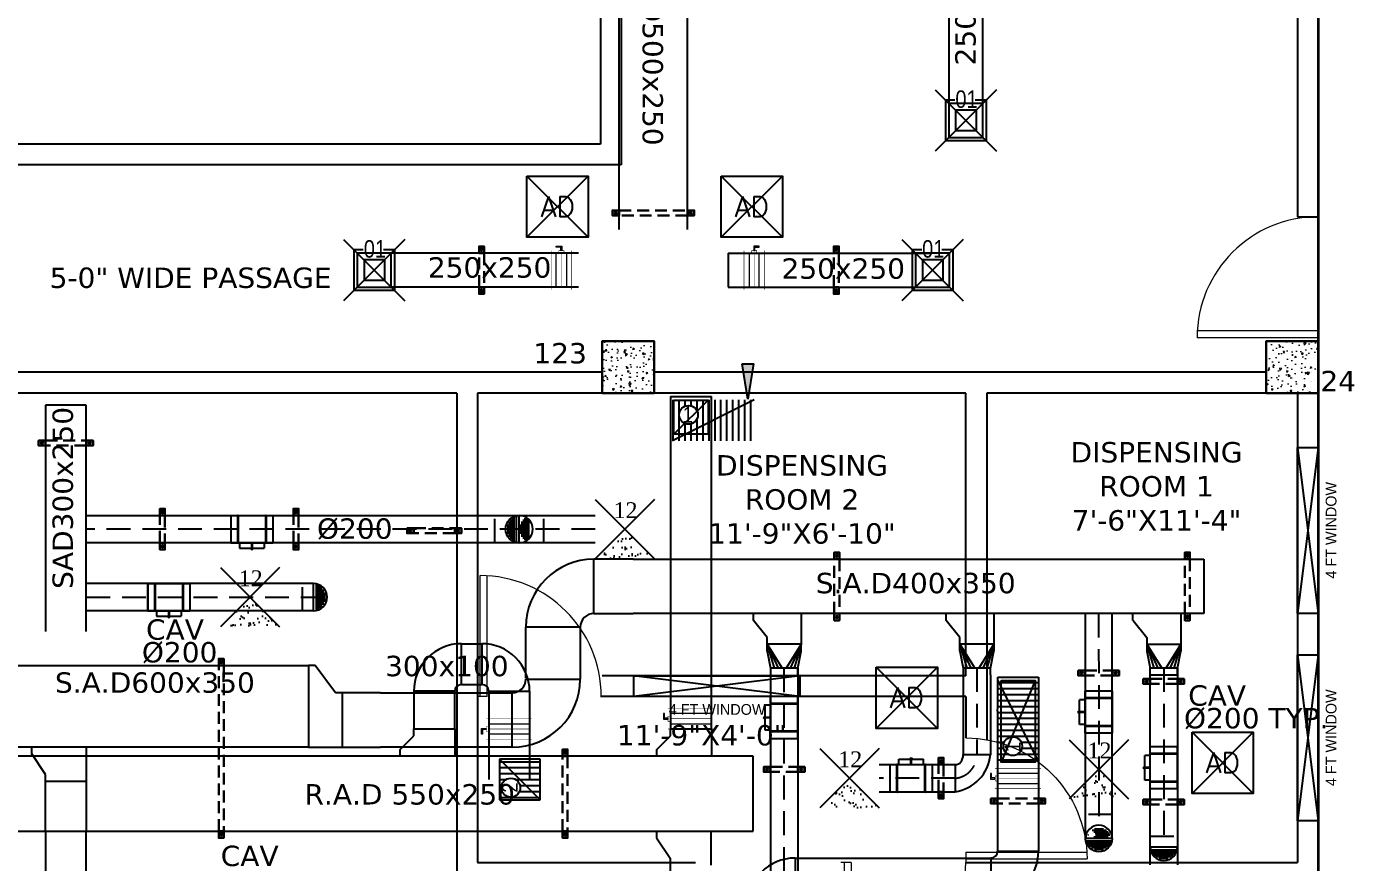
# Model space of a CAD drawing. Header units: millimetres. Extents: x -5691 to 68617, y -23008 to 84113.
# Drawn here: x 29123 to 38874, y 47732 to 53873 of the extents above; entities that cross this region are included whole.
import ezdxf
from ezdxf.enums import TextEntityAlignment as Align

# ---------------------------------------------------------------- set-up
doc = ezdxf.new("R2010")
doc.units = ezdxf.units.MM
doc.header["$LTSCALE"] = 700
doc.header["$MEASUREMENT"] = 0
doc.set_wipeout_variables(frame=1)
doc.linetypes.add('HIDDEN', pattern=[0.375, 0.25, -0.125])
for name, color, linetype in [('Access Door', 7, 'Continuous'), ('architactur xref$0$COLUMN', 8, 'Continuous'), ('architactur xref$0$COLUMN HATCH', 8, 'Continuous'), ('architactur xref$0$TEXT', 8, 'Continuous'), ('architactur xref$0$WALL', 8, 'Continuous'), ('architactur xref$0$WINDOOW', 8, 'Continuous'), ('CAV', 4, 'Continuous'), ('duct size', 7, 'Continuous'), ('M-AC-DIFFUSER', 3, 'Continuous'), ('rcp$0$01-dif', 76, 'Continuous'), ('rcp$0$DIF 12', 84, 'Continuous'), ('rcp$0$DIF 46', 74, 'Continuous'), ('rcp$0$Return grill 300x300', 5, 'Continuous'), ('rcp$0$RETURN GRILL-600x300', 5, 'Continuous'), ('rcp$0$WO DIFFUSER', 78, 'Continuous'), ('rcp$0$X-REF', 8, 'Continuous'), ('Return Ahu-03', 1, 'Continuous'), ('Supply Ahu-04', 3, 'Continuous'), ('Supply Ahu-05', 3, 'Continuous'), ('Supply Ahu-06', 3, 'Continuous'), ('X-REF', 8, 'Continuous')]:
    doc.layers.add(name, color=color, linetype=linetype)
for name, color, linetype, lineweight in [('architactur xref$0$AR. COLUMN', 8, 'Continuous', 30), ('architactur xref$0$AR. R.C.C HATCH', 8, 'Continuous', 9), ('rcp$0$MAAM TEXT', 7, 'Continuous', 25), ('SA-HANGERS', 21, 'Continuous', 30), ('VCD', 1, 'Continuous', 20)]:
    doc.layers.add(name, color=color, linetype=linetype, lineweight=lineweight)
doc.styles.add('AC-TEXT', font='ROMANS.SHX', dxfattribs={"height": 200})
doc.styles.add('architactur xref$0$H St Bt', font='stylu.ttf')
doc.styles.add('architactur xref$0$VERDANA', font='verdana.ttf')
doc.styles.add('rcp$0$style1', font='ARIALN.TTF')
doc.styles.add('rcp$0$TECHNICBOLD', font='times.ttf', dxfattribs={"height": 10})
doc.styles.add('VERDANA', font='verdana.ttf')

# ---------------------------------------------------------------- blocks, each defined once
blk = doc.blocks.new('*U22')
for p, q in [((0, 0), (0, 37)), ((550, 0), (550, 37))]:
    blk.add_line(p, q)
for points in [[(0, 0), (-50, 0), (-50, 37), (0, 37)], [(550, 37), (600, 37), (600, 0), (550, 0)]]:
    blk.add_lwpolyline(points)
at = {"linetype": 'HIDDEN', "ltscale": 0.5}
for points in [[(0, 37), (550, 37)], [(550, 0), (0, 0)]]:
    blk.add_lwpolyline(points, dxfattribs=at)
for centre in [(-25, 18.5), (575, 18.5)]:
    blk.add_circle(centre, 8.44)
blk = doc.blocks.new('*U27')
for p, q in [((0, 0), (0, 37)), ((1216.3, 0), (1216.3, 37))]:
    blk.add_line(p, q)
for points in [[(0, 0), (-50, 0), (-50, 37), (0, 37)], [(1216.3, 37), (1266.3, 37), (1266.3, 0), (1216.3, 0)]]:
    blk.add_lwpolyline(points)
at = {"linetype": 'HIDDEN', "ltscale": 0.5}
for points in [[(0, 37), (1216.3, 37)], [(1216.3, 0), (0, 0)]]:
    blk.add_lwpolyline(points, dxfattribs=at)
for centre in [(-25, 18.5), (1241.3, 18.5)]:
    blk.add_circle(centre, 8.44)
blk = doc.blocks.new('*U28')
for p, q in [((0, 0), (0, 37)), ((300, 0), (300, 37))]:
    blk.add_line(p, q)
for points in [[(0, 0), (-50, 0), (-50, 37), (0, 37)], [(300, 37), (350, 37), (350, 0), (300, 0)]]:
    blk.add_lwpolyline(points)
at = {"linetype": 'HIDDEN', "ltscale": 0.5}
for points in [[(0, 37), (300, 37)], [(300, 0), (0, 0)]]:
    blk.add_lwpolyline(points, dxfattribs=at)
for centre in [(-25, 18.5), (325, 18.5)]:
    blk.add_circle(centre, 8.44)
blk = doc.blocks.new('*U29')
for p, q in [((0, 0), (0, 37)), ((200, 0), (200, 37))]:
    blk.add_line(p, q)
for points in [[(0, 0), (-50, 0), (-50, 37), (0, 37)], [(200, 37), (250, 37), (250, 0), (200, 0)]]:
    blk.add_lwpolyline(points)
at = {"linetype": 'HIDDEN', "ltscale": 0.5}
for points in [[(0, 37), (200, 37)], [(200, 0), (0, 0)]]:
    blk.add_lwpolyline(points, dxfattribs=at)
for centre in [(-25, 18.5), (225, 18.5)]:
    blk.add_circle(centre, 8.44)
blk = doc.blocks.new('*U30')
for p, q in [((0, 0), (0, 37)), ((400, 0), (400, 37))]:
    blk.add_line(p, q)
for points in [[(0, 0), (-50, 0), (-50, 37), (0, 37)], [(400, 37), (450, 37), (450, 0), (400, 0)]]:
    blk.add_lwpolyline(points)
at = {"linetype": 'HIDDEN', "ltscale": 0.5}
for points in [[(0, 37), (400, 37)], [(400, 0), (0, 0)]]:
    blk.add_lwpolyline(points, dxfattribs=at)
for centre in [(-25, 18.5), (425, 18.5)]:
    blk.add_circle(centre, 8.44)
blk = doc.blocks.new('*U33')
for p, q in [((0, 0), (0, 37)), ((200, 0), (200, 37))]:
    blk.add_line(p, q)
for points in [[(0, 0), (-50, 0), (-50, 37), (0, 37)], [(200, 37), (250, 37), (250, 0), (200, 0)]]:
    blk.add_lwpolyline(points)
at = {"linetype": 'HIDDEN', "ltscale": 0.5}
for points in [[(0, 37), (200, 37)], [(200, 0), (0, 0)]]:
    blk.add_lwpolyline(points, dxfattribs=at)
for centre in [(-25, 18.5), (225, 18.5)]:
    blk.add_circle(centre, 8.44)
blk = doc.blocks.new('*U35')
for p, q in [((0, 0), (0, 37)), ((200, 0), (200, 37))]:
    blk.add_line(p, q)
for points in [[(0, 0), (-50, 0), (-50, 37), (0, 37)], [(200, 37), (250, 37), (250, 0), (200, 0)]]:
    blk.add_lwpolyline(points)
at = {"linetype": 'HIDDEN', "ltscale": 0.5}
for points in [[(0, 37), (200, 37)], [(200, 0), (0, 0)]]:
    blk.add_lwpolyline(points, dxfattribs=at)
for centre in [(-25, 18.5), (225, 18.5)]:
    blk.add_circle(centre, 8.44)
blk = doc.blocks.new('*U39')
for p, q in [((0, 0), (0, 37)), ((500, 0), (500, 37))]:
    blk.add_line(p, q)
for points in [[(0, 0), (-50, 0), (-50, 37), (0, 37)], [(500, 37), (550, 37), (550, 0), (500, 0)]]:
    blk.add_lwpolyline(points)
at = {"linetype": 'HIDDEN', "ltscale": 0.5}
for points in [[(0, 37), (500, 37)], [(500, 0), (0, 0)]]:
    blk.add_lwpolyline(points, dxfattribs=at)
for centre in [(-25, 18.5), (525, 18.5)]:
    blk.add_circle(centre, 8.44)
blk = doc.blocks.new('*U40')
for p, q in [((0, 0), (0, 37)), ((250, 0), (250, 37))]:
    blk.add_line(p, q)
for points in [[(0, 0), (-50, 0), (-50, 37), (0, 37)], [(250, 37), (300, 37), (300, 0), (250, 0)]]:
    blk.add_lwpolyline(points)
at = {"linetype": 'HIDDEN', "ltscale": 0.5}
for points in [[(0, 37), (250, 37)], [(250, 0), (0, 0)]]:
    blk.add_lwpolyline(points, dxfattribs=at)
for centre in [(-25, 18.5), (275, 18.5)]:
    blk.add_circle(centre, 8.44)
blk = doc.blocks.new('*U87')
at = {"linetype": 'Continuous'}
for points in [[(-25, 20), (-25, 30), (-60, 30), (-60, 75), (-70, 75), (-70, 20), (-25, 20)], [(333, 75), (0, 75), (0, -25), (333, -25)]]:
    blk.add_lwpolyline(points, close=True, dxfattribs=at)
at = {"linetype": 'Continuous', "const_width": 5}
for points in [[(333, -75), (333, -75), (-25, -75), (0, -75), (0, 125), (-25, 125), (0, 125), (333, 125), (358, 125), (333, 125), (333, -75), (358, -75), (333, -75)], [(333, 25), (0, 25)]]:
    blk.add_lwpolyline(points, dxfattribs=at)
blk.add_lwpolyline([(0, 0), (0, 50), (-25, 50), (-25, 0)], close=True, dxfattribs=at)
blk = doc.blocks.new('architactur xref$0$D1')
at = {"layer": 'architactur xref$0$WINDOOW', "color": 0, "lineweight": 0}
for p, q in [((2995.31, -11649.76), (2960.31, -11649.76)), ((2995.31, -11647.76), (2960.36, -11647.76)), ((2995.31, -11647.76), (2995.31, -11650.76))]:
    blk.add_line(p, q, dxfattribs=at)
blk.add_arc((2995.31, -11649.76), 35, 90, 180, dxfattribs=at)
blk = doc.blocks.new('*U206')
at = {"layer": 'architactur xref$0$WALL', "color": 0}
for p, q in [((60520.06, 48188.77), (60526.06, 48188.77)), ((60520.06, 48140.77), (60520.06, 48188.77)), ((60526.06, 48188.77), (60520.06, 48140.77)), ((60520.06, 48188.77), (60526.06, 48140.77)), ((60526.06, 48188.77), (60526.06, 48140.77)), ((60526.06, 48140.77), (60520.06, 48140.77))]:
    blk.add_line(p, q, dxfattribs=at)
at = {"layer": 'architactur xref$0$TEXT', "lineweight": 0, "style": 'architactur xref$0$H St Bt'}
blk.add_text('4 FT WINDOW', height=3.1104, rotation=90, dxfattribs=at).set_placement((60531.34, 48150.84))
blk = doc.blocks.new('*U208')
at = {"layer": 'architactur xref$0$WALL', "color": 0}
for p, q in [((60520.06, 48188.77), (60526.06, 48188.77)), ((60520.06, 48140.77), (60520.06, 48188.77)), ((60526.06, 48188.77), (60520.06, 48140.77)), ((60520.06, 48188.77), (60526.06, 48140.77)), ((60526.06, 48188.77), (60526.06, 48140.77)), ((60526.06, 48140.77), (60520.06, 48140.77))]:
    blk.add_line(p, q, dxfattribs=at)
at = {"layer": 'architactur xref$0$TEXT', "lineweight": 0, "style": 'architactur xref$0$H St Bt'}
blk.add_text('4 FT WINDOW', height=3.1104, rotation=90, dxfattribs=at).set_placement((60531.34, 48150.84))
blk = doc.blocks.new('*U226')
at = {"layer": 'architactur xref$0$WALL', "color": 0}
for p, q in [((60520.06, 48188.77), (60526.06, 48188.77)), ((60520.06, 48140.77), (60520.06, 48188.77)), ((60526.06, 48188.77), (60520.06, 48140.77)), ((60520.06, 48188.77), (60526.06, 48140.77)), ((60526.06, 48188.77), (60526.06, 48140.77)), ((60526.06, 48140.77), (60520.06, 48140.77))]:
    blk.add_line(p, q, dxfattribs=at)
at = {"layer": 'architactur xref$0$TEXT', "lineweight": 0, "style": 'architactur xref$0$H St Bt'}
blk.add_text('4 FT WINDOW', height=3.1104, rotation=90, dxfattribs=at).set_placement((60531.34, 48150.84))
blk = doc.blocks.new('architactur xref$0$COLUMB 24X24')
at = {"lineweight": 18}
blk.add_wipeout([(600, 0), (600, 600), (0, 600), (0, 0)], dxfattribs=at)
at = {"layer": 'architactur xref$0$AR. R.C.C HATCH'}
h = blk.add_hatch(dxfattribs=at)
h.set_pattern_fill('AR-CONC', color=256, scale=30, style=0)
h.paths.add_polyline_path([(600, 600), (0, 600), (0, 0), (600, 0)])
at = {"layer": 'architactur xref$0$AR. COLUMN'}
blk.add_lwpolyline([(600, 0), (600, 600), (0, 600), (0, 0)], close=True, dxfattribs=at)
blk = doc.blocks.new('architactur xref')
at = {"layer": 'architactur xref$0$COLUMN HATCH', "linetype": 'Continuous'}
for points in [[(1328, 2030), (1313, 2030), (1313, 2015), (1328, 2015)], [(1520, 2030), (1505, 2030), (1505, 2015), (1520, 2015)]]:
    blk.add_hatch(color=256, dxfattribs=at).paths.add_polyline_path(points)
at = {"layer": 'architactur xref$0$TEXT', "lineweight": 0}
for points in [[(1328, 2030), (1313, 2030), (1313, 2015), (1328, 2015)], [(1520, 2030), (1505, 2030), (1505, 2015), (1520, 2015)]]:
    blk.add_hatch(color=256, dxfattribs=at).paths.add_polyline_path(points)
at = {"layer": 'architactur xref$0$TEXT'}
blk.add_hatch(color=256, dxfattribs=at).paths.add_polyline_path([(1356.86, 2023.43), (1353.43, 2023.43), (1355.15, 2013.19)])
at = {"layer": 'architactur xref$0$COLUMN', "linetype": 'Continuous'}
for points in [[(1313, 2015), (1328, 2015), (1328, 2030), (1313, 2030)], [(1505, 2015), (1520, 2015), (1520, 2030), (1505, 2030)]]:
    blk.add_lwpolyline(points, close=True, dxfattribs=at)
at = {"layer": 'architactur xref$0$TEXT', "lineweight": 0}
blk.add_line((1514, 2030), (1514, 2015.06), dxfattribs=at)
at = {"layer": 'architactur xref$0$TEXT'}
for p, q in [((1355.14, 2013.23), (1353.43, 2023.43)), ((1353.43, 2023.43), (1356.86, 2023.43)), ((1355.16, 2013.23), (1356.86, 2023.43))]:
    blk.add_line(p, q, dxfattribs=at)
at = {"layer": 'architactur xref$0$TEXT', "lineweight": 0}
for points in [[(1313, 2015), (1328, 2015), (1328, 2030), (1313, 2030)], [(1505, 2015), (1520, 2015), (1520, 2030), (1505, 2030)]]:
    blk.add_lwpolyline(points, close=True, dxfattribs=at)
at = {"layer": 'architactur xref$0$WALL', "linetype": 'Continuous'}
for p, q in [((1520, 2370.5), (1520, 2066)), ((1312.5, 2309.02), (1312.5, 2087)), ((1318.5, 2309.02), (1318.5, 2081)), ((1514, 2309.02), (1514, 2066)), ((1312.5, 2087), (1108, 2087)), ((1318.5, 2081), (1108, 2081)), ((1314.5, 2030), (1314.5, 2017)), ((1320.5, 2030), (1320.5, 2017)), ((1514, 2030), (1514, 1879.23)), ((1520, 2030), (1520, 1750.21)), ((1514, 2021), (1103.5, 2021)), ((1271, 2015), (1103.5, 2015)), ((1271, 2015), (1271, 1873.23)), ((1418.16, 2015), (1277, 2015)), ((1277, 2015), (1277, 1879.23)), ((1418.16, 1933.21), (1418.16, 2015)), ((1514, 2015), (1424.16, 2015)), ((1424.16, 2015), (1424.16, 1914.71)), ((1418.16, 1933.21), (1313, 1933.21)), ((1418.16, 1927.21), (1313, 1927.21)), ((1418.16, 1927.21), (1418.16, 1915.23)), ((1277, 1879.23), (1340, 1879.23)), ((1418, 1879.23), (1514, 1879.23))]:
    blk.add_line(p, q, dxfattribs=at)
at = {"layer": 'architactur xref$0$WALL'}
for p, q in [((1514, 2066), (1520, 2066)), ((1514, 2030), (1520, 2030)), ((1313, 1927.21), (1312.48, 1927.21))]:
    blk.add_line(p, q, dxfattribs=at)
at = {"layer": 'architactur xref$0$WINDOOW', "lineweight": 35}
blk.add_line((1520, 2567), (1520, 1181), dxfattribs=at)
at = {"layer": 'architactur xref$0$WINDOOW', "lineweight": 0}
for p, q in [((1520, 2021), (1520, 1885.21)), ((1514, 2015), (1514, 1929.99))]:
    blk.add_line(p, q, dxfattribs=at)
at = {"layer": 'architactur xref$0$WALL'}
for name, p in [('*U226', (-59006.06, -46189.51)), ('*U208', (-59006.06, -46249.51))]:
    blk.add_blockref(name, p, dxfattribs=at)
at = {"layer": 'architactur xref$0$WALL', "rotation": 270}
blk.add_blockref('*U206', (-46818.59, 62453.27), dxfattribs=at)
at = {"layer": 'architactur xref$0$WINDOOW', "lineweight": 0}
blk.add_blockref('architactur xref$0$D1', (-1475.31, 13680.76), dxfattribs=at)
at = {"layer": 'architactur xref$0$WINDOOW', "lineweight": 0, "rotation": 270}
blk.add_blockref('architactur xref$0$D1', (12927.5, 4922.51), dxfattribs=at)
at = {"layer": 'architactur xref$0$WINDOOW', "lineweight": 0, "xscale": -1}
blk.add_blockref('architactur xref$0$D1', (4413.47, 13529.99), dxfattribs=at)
at = {"layer": 'architactur xref$0$WINDOOW', "lineweight": 0, "xscale": -1, "rotation": 270}
blk.add_blockref('architactur xref$0$D1', (13032.76, -1116.08), dxfattribs=at)
at = {"layer": 'architactur xref$0$TEXT', "linetype": 'Continuous', "char_height": 5.9055, "attachment_point": 5, "style": 'architactur xref$0$VERDANA'}
for s, insert, width in [('5-0" WIDE PASSAGE', (1194.01, 2048.29), 140.211), ('DISPENSING \\PROOM 1\\P7\'-6"X11\'-4"', (1473.26, 1987.97), 84.1266), ('DISPENSING \\PROOM 2\\P11\'-9"X6\'-10"', (1370.77, 1984.18), 84.1266), ('11\'-9"X4\'-0"', (1341.79, 1915.97), 105.1582)]:
    blk.add_mtext(s, dxfattribs=dict(at, insert=insert, width=width))
at = {"layer": 'architactur xref$0$TEXT', "lineweight": 0, "char_height": 5.906, "width": 5.1391, "attachment_point": 5, "style": 'architactur xref$0$VERDANA'}
for s, insert in [('123', (1300.84, 2026.46)), ('124', (1523.2, 2018.46))]:
    blk.add_mtext(s, dxfattribs=dict(at, insert=insert))
at = {"layer": 'architactur xref$0$AR. COLUMN', "xscale": 0.02500000000000233, "yscale": 0.02500000000000233, "zscale": 0.02500000000000233, "rotation": 180}
for p in [(1328, 2030), (1520, 2030)]:
    blk.add_blockref('architactur xref$0$COLUMB 24X24', p, dxfattribs=at)
blk = doc.blocks.new('A$C4D301BEB')
for p, q in [((-310, 200), (-260, 200)), ((-310, 0), (-310, 200)), ((-260, 0), (-260, 200)), ((-255, 200), (-55, 200)), ((-255, 0), (-255, 200)), ((-246, 200), (-246, 240)), ((-246, 240), (-64, 240)), ((-165, 242.2), (-155, 252.2)), ((-163.6, 240.8), (-165, 242.2)), ((-163.6, 240.8), (-157, 247.4)), ((-157, 200), (-157, 247.4)), ((-155, 252.2), (-145, 242.2)), ((-153, 200), (-153, 247.4)), ((-153, 247.4), (-146.4, 240.8)), ((-146.4, 240.8), (-145, 242.2)), ((-64, 200), (-64, 240)), ((-55, 0), (-55, 200)), ((-50, 200), (0, 200)), ((-50, 0), (-50, 200)), ((-50, 0), (-50, 200)), ((0, 0), (0, 200)), ((-310, 0), (-260, 0)), ((-255, 0), (-55, 0)), ((-50, 0), (0, 0))]:
    blk.add_line(p, q)
for centre, start, end in [((-257.5, 199.1), 19.43656, 160.56344), ((-52.5, 199.1), 19.43656, 160.56344), ((-257.5, 0.9), 199.43656, 340.56344), ((-52.5, 0.9), 199.43656, 340.56344)]:
    blk.add_arc(centre, 2.65, start, end)
blk = doc.blocks.new('*U111')
for p, q in [((0, 0), (0, 37)), ((200, 0), (200, 37))]:
    blk.add_line(p, q)
for points in [[(0, 0), (-50, 0), (-50, 37), (0, 37)], [(200, 37), (250, 37), (250, 0), (200, 0)]]:
    blk.add_lwpolyline(points)
at = {"linetype": 'HIDDEN', "ltscale": 0.5}
for points in [[(0, 37), (200, 37)], [(200, 0), (0, 0)]]:
    blk.add_lwpolyline(points, dxfattribs=at)
for centre in [(-25, 18.5), (225, 18.5)]:
    blk.add_circle(centre, 8.44)
blk = doc.blocks.new('AD')
at = {"layer": 'M-AC-DIFFUSER', "color": 2}
for p, q in [((225, 225), (-225, -225)), ((225, -225), (-225, 225))]:
    blk.add_line(p, q, dxfattribs=at)
blk.add_lwpolyline([(-225, 225), (225, 225), (225, -225), (-225, -225)], close=True, dxfattribs=at)
at = {"layer": 'M-AC-DIFFUSER', "color": 2, "style": 'AC-TEXT'}
blk.add_text('AD', height=150, dxfattribs=at).set_placement((0, 0), align=Align.MIDDLE_CENTER)
blk = doc.blocks.new('*U125')
at = {"linetype": 'Continuous'}
for points in [[(-25, 20), (-25, 30), (-60, 30), (-60, 75), (-70, 75), (-70, 20), (-25, 20)], [(400, 75), (0, 75), (0, -25), (400, -25)]]:
    blk.add_lwpolyline(points, close=True, dxfattribs=at)
at = {"linetype": 'Continuous', "const_width": 5}
for points in [[(400, -75), (400, -75), (-25, -75), (0, -75), (0, 125), (-25, 125), (0, 125), (400, 125), (425, 125), (400, 125), (400, -75), (425, -75), (400, -75)], [(400, 25), (0, 25)]]:
    blk.add_lwpolyline(points, dxfattribs=at)
blk.add_lwpolyline([(0, 0), (0, 50), (-25, 50), (-25, 0)], close=True, dxfattribs=at)
blk = doc.blocks.new('*U89')
at = {"linetype": 'Continuous'}
for points in [[(-25, 20), (-25, 30), (-60, 30), (-60, 75), (-70, 75), (-70, 20), (-25, 20)], [(400, 75), (0, 75), (0, -25), (400, -25)]]:
    blk.add_lwpolyline(points, close=True, dxfattribs=at)
at = {"linetype": 'Continuous', "const_width": 5}
for points in [[(400, -75), (400, -75), (-25, -75), (0, -75), (0, 125), (-25, 125), (0, 125), (400, 125), (425, 125), (400, 125), (400, -75), (425, -75), (400, -75)], [(400, 25), (0, 25)]]:
    blk.add_lwpolyline(points, dxfattribs=at)
blk.add_lwpolyline([(0, 0), (0, 50), (-25, 50), (-25, 0)], close=True, dxfattribs=at)
blk = doc.blocks.new('rcp$0$saaa')
at = {"layer": 'rcp$0$RETURN GRILL-600x300'}
h = blk.add_hatch(dxfattribs=at)
h.set_pattern_fill('ANSI31', color=256, scale=350, angle=135, style=0)
h.set_pattern_definition([(270, (332422.58, 31332.115), (-43.75, 3e-15), [])])
h.paths.add_polyline_path([(272317.9, 32662.1), (272317.9, 32962.1), (271717.9, 32962.1), (271717.9, 32662.1)])
h.paths.add_polyline_path([(271904.5, 32851.7, 1), (271767, 32851.7, 1)], flags=16)
blk.add_line((272317.9, 32962.1), (271717.9, 32662.1), dxfattribs=at)
blk.add_circle((271835.7, 32851.7, -0.4), 68.8, dxfattribs=at)
at = {"layer": 'rcp$0$MAAM TEXT', "color": 7, "style": 'rcp$0$style1'}
blk.add_text('1', height=117.4, dxfattribs=at).set_placement((271830.4, 32793.9, -0.4), align=Align.CENTER)
blk = doc.blocks.new('rcp$0$DIFF CODE-12')
at = {"layer": 'rcp$0$DIF 12'}
h = blk.add_hatch(dxfattribs=at)
h.set_pattern_fill('AR-SAND', color=256, scale=50, style=0)
h.paths.add_polyline_path([(-20771.6, -48936.5), (-20336.6, -48936.5), (-20554.1, -48719)])
for p, q in [((-20336.6, -48501.5), (-20771.6, -48936.5)), ((-20771.6, -48501.5), (-20336.6, -48936.5))]:
    blk.add_line(p, q, dxfattribs=at)
at = {"layer": 'rcp$0$DIF 12', "color": 1, "style": 'rcp$0$TECHNICBOLD'}
blk.add_text('12', height=116.49, dxfattribs=at).set_placement((-20636.9, -48638))
blk = doc.blocks.new('rcp$0$01')
at = {"layer": 'rcp$0$01-dif'}
for p, q in [((197256.5, -40399.6), (197706.5, -40849.6)), ((197706.5, -40399.6), (197256.5, -40849.6)), ((197401.5, -40474.6), (197331.5, -40474.6)), ((197331.5, -40474.6), (197331.5, -40774.6)), ((197556.5, -40549.6), (197406.5, -40549.6)), ((197406.5, -40549.6), (197406.5, -40699.6)), ((197631.5, -40474.6), (197550, -40474.6)), ((197556.5, -40549.6), (197556.5, -40699.6)), ((197631.5, -40474.6), (197631.5, -40774.6)), ((197556.5, -40699.6), (197406.5, -40699.6)), ((197631.5, -40774.6), (197331.5, -40774.6))]:
    blk.add_line(p, q, dxfattribs=at)
at = {"layer": 'rcp$0$01-dif', "style": 'rcp$0$style1'}
blk.add_text('01', height=128.44, dxfattribs=at).set_placement((197486.5, -40532.3), align=Align.CENTER)
blk = doc.blocks.new('rcp$0$grill 2')
at = {"layer": 'rcp$0$Return grill 300x300'}
for p, q in [((-181725.9, 9716.9), (-182025.9, 9716.9)), ((-182025.9, 9716.9), (-182025.9, 9416.9)), ((-181725.9, 9716.9), (-182025.9, 9416.9)), ((-182007.4, 9716.9), (-182007.4, 9416.9)), ((-181963.7, 9716.9), (-181963.7, 9698)), ((-181919.9, 9716.9), (-181919.9, 9701.3)), ((-181876.2, 9716.9), (-181876.2, 9668)), ((-181832.4, 9716.9), (-181832.4, 9416.9)), ((-181788.7, 9716.9), (-181788.7, 9416.9)), ((-181744.9, 9716.9), (-181744.9, 9416.9)), ((-181725.9, 9416.9), (-181725.9, 9716.9)), ((-181963.7, 9569.2), (-181963.7, 9416.9)), ((-181919.9, 9566), (-181919.9, 9416.9)), ((-181876.2, 9599.2), (-181876.2, 9416.9)), ((-182025.9, 9416.9), (-181725.9, 9416.9))]:
    blk.add_line(p, q, dxfattribs=at)
blk.add_ellipse((-181935.9, 9633.6), major_axis=(49.3, 49.3), ratio=1, start_param=5.497787, end_param=11.780972, dxfattribs=at)
at = {"layer": 'rcp$0$Return grill 300x300', "color": 7, "style": 'rcp$0$style1'}
blk.add_text('2', height=117.4, dxfattribs=at).set_placement((-181934.8, 9581.9, -0.4), align=Align.CENTER)
blk = doc.blocks.new('rcp')
at = {"layer": 'rcp$0$RETURN GRILL-600x300'}
blk.add_blockref('rcp$0$saaa', (-237851.3, 18168.9), dxfattribs=at)
at = {"layer": 'rcp$0$RETURN GRILL-600x300', "rotation": 90}
blk.add_blockref('rcp$0$saaa', (69216.4, -223249), dxfattribs=at)
at = {"layer": 'rcp$0$X-REF', "xscale": 25.39999999999418, "yscale": 25.39999999999418, "zscale": 25.39999999999418}
blk.add_blockref('architactur xref', (0, 0), dxfattribs=at)
at = {"layer": 'rcp$0$DIF 46'}
for p in [(54070.5, 98900), (51318.1, 98400), (55720.5, 97070.1), (57550.8, 97135.1)]:
    blk.add_blockref('rcp$0$DIFF CODE-12', p, dxfattribs=at)
at = {"layer": 'rcp$0$RETURN GRILL-600x300', "rotation": 90}
blk.add_blockref('rcp$0$grill 2', (42312.4, 230217.6, 98.8), dxfattribs=at)
at = {"layer": 'rcp$0$WO DIFFUSER', "color": 41}
for p in [(-161461.1, 93808, -450), (-165805.3, 92708, 450), (-161705.3, 92708)]:
    blk.add_blockref('rcp$0$01', p, dxfattribs=at)

msp = doc.modelspace()

# ---------------------------------------------------------------- block references
at = {"layer": 'X-REF', "ltscale": 8}
msp.add_blockref('rcp', (0, 0), dxfattribs=at)

# ---------------------------------------------------------------- next in the draw order: block references
at = {"layer": 'X-REF', "xscale": 25.39999999999418, "yscale": 25.39999999999418, "zscale": 25.39999999999418}
msp.add_blockref('architactur xref', (0, 0), dxfattribs=at)

# ---------------------------------------------------------------- next in the draw order: linework, layer by layer
at = {"layer": 'Return Ahu-03'}
for p, q in [((33852.5, 51156, -29.6), (33852.5, 48713.2, 175)), ((34127.5, 51129.6), (33877.5, 50879.6)), ((34152.5, 48713.2, 175), (34152.5, 51156, -29.6)), ((32317.1, 49039.7, 222.5), (32317.1, 49339.7, 222.5)), ((32467, 49339.7, 197.5), (32467.1, 49039.7, 197.5)), ((36254.3, 49020.1, 75), (36254.3, 49093.9, 75)), ((36254.3, 49093.9), (36554.3, 49093.9)), ((36554.3, 49093.9), (36554.3, 49021.1, 75)), ((32267.1, 48989.7, 222.5), (31967.1, 48989.7, 222.5)), ((31967.1, 48989.7, 151.8), (31967.1, 48713.2, 175)), ((32267.1, 48713.2, 175), (32267.1, 48989.7, 151.8)), ((32517.1, 48989.7, 212.4), (32817.1, 48989.7, 212.4)), ((32517.1, 48989.7, 212.4), (32517.1, 48341.7, 212.4)), ((32817.1, 48989.7, 197.5), (32817.1, 48341.7, 197.5)), ((36254.3, 48893.9), (36254.3, 49020.1, 75)), ((36554.3, 49021.1, 75), (36554.3, 48893.9, 75)), ((36254.1, 48843.9, 325), (36254.3, 48879.3, 110.3)), ((36254.3, 48879.3, 110.3), (36254.3, 48893.9)), ((36554.3, 48893.9), (36554.3, 48879.3, 110.3)), ((36554.3, 48879.3, 110.3), (36554.3, 48843.9, 110.3)), ((36254.2, 48843.9, 125), (36254.2, 47815.6, 160.4)), ((36554.2, 48843.9, 125), (36554.2, 47815.5, 160.4)), ((31867.1, 48563.2, 175), (31967.1, 48663.2, 175)), ((31967.1, 48663.2, 175), (31967.1, 48713.2, 175)), ((31967.1, 48713.2, 175), (32267.1, 48713.2, 175)), ((32267.1, 48713.2, 175), (32267.1, 48513.2, 100)), ((33752.5, 48563.2, 175), (33852.5, 48663.2, 175)), ((33852.5, 48663.2, 175), (33852.5, 48713.2, 175)), ((33852.5, 48713.2, 175), (34152.5, 48713.2, 175)), ((34152.5, 48713.2, 175), (34152.5, 48513.2, 100)), ((31867.1, 48513.2, 175), (31867.1, 48563.2, 175)), ((33752.5, 48513.2, 175), (33752.5, 48563.2, 175)), ((34457.7, 48513.2, 100), (27670.3, 48513.2, 100)), ((34457.7, 47963.2, 100), (34457.7, 48513.2, 100)), ((27670.3, 47963.2, 100), (34457.7, 47963.2, 100)), ((33750, 47963.2, 125), (33750, 47913.2, 125)), ((33750, 47913.2, 125), (33850, 47763.2, 125)), ((34150, 47713.2, 125), (34150, 47963.2, 100)), ((36254.2, 47815.6, 279.9), (36554.2, 47815.5, 279.9)), ((33850, 47763.2, 125), (33850, 45785.5, 125)), ((34766.8, 47764.5, 250), (36204.2, 47764.5, 250)), ((34766.8, 47764.5, 250), (34766.8, 47464.5, 250)), ((36204.2, 47765.6, 279.9), (36204.2, 47465.6, 279.9))]:
    msp.add_line(p, q, dxfattribs=at)
at = {"layer": 'Return Ahu-03', "ltscale": 8}
for p, q in [((33852.5, 51156, -29.6), (34152.5, 51156, -29.6)), ((32317.1, 49339.7, 197.5), (32467.1, 49339.7, 197.5)), ((36528.9, 49068.9), (36279.3, 48469.6)), ((32317.1, 49039.7, 197.5), (32467.1, 49039.7, 197.5))]:
    msp.add_line(p, q, dxfattribs=at)
at = {"layer": 'Return Ahu-03'}
msp.add_lwpolyline([(33877.5, 51129.6), (34127.5, 51129.6), (34127.5, 50879.6), (33877.5, 50879.6)], close=True, dxfattribs=at)
at = {"layer": 'Return Ahu-03', "ltscale": 8}
msp.add_lwpolyline([(36279.3, 49068.9), (36528.9, 49068.9), (36528.9, 48469.6), (36279.3, 48469.6)], close=True, dxfattribs=at)
at = {"layer": 'Return Ahu-03'}
for centre, radius, start, end in [((32317.1, 48989.7, 197.5), 350, 90, 180), ((32467.1, 48989.7, 197.5), 350, 0, 90.00318), ((32317.1, 48989.7, 197.5), 50, 90, 180), ((32467.1, 48989.7, 197.5), 50, 0, 90), ((36204.3, 47815.5, 279.9), 350, 269.99421, 0.00677), ((36204.2, 47815.6, 279.9), 50, 270, 0), ((34766.8, 47414.5, 250), 350, 90, 180)]:
    msp.add_arc(centre, radius, start, end, dxfattribs=at)
at = {"layer": 'Supply Ahu-04'}
for p, q in [((29561.9, 51092.1, 500), (29261.9, 51092.1, 500)), ((29261.9, 51092.1, 500), (29261.9, 49429.3, 500)), ((29561.9, 49429.3, 500), (29561.9, 51092.1, 500)), ((29561.9, 50281, 625), (33298.8, 50281, 625)), ((33298.8, 50081, 625), (29561.9, 50081, 625)), ((33289.7, 49560.7, 450), (33289.7, 49960.7, 450)), ((33577.2, 49960.7, 125), (33289.7, 49960.7, 450)), ((33577.2, 49960.7, 450), (37769.1, 49960.7, 450)), ((37769.1, 49960.7, 450), (37769.1, 49560.7, 450)), ((31230, 49780.9, 625), (29561.9, 49781, 1173.6)), ((30011.9, 49781, 625), (30011.9, 49581, 625)), ((31233.9, 49581, -366.2), (29561.9, 49581, 936.7)), ((33289.7, 49560.7, 450), (33577.2, 49560.7, 125)), ((37769.1, 49560.7, 450), (33577.2, 49560.7, 450)), ((34462.1, 49510.7, 450), (34462.1, 49560.7, 425)), ((34812.1, 49560.7, 450), (34812.1, 49335.7, 450)), ((35876.4, 49510.7, 450), (35876.4, 49560.7, 425)), ((36226.4, 49560.7, 450), (36226.4, 49335.7, 450)), ((36895.7, 49560.7, 989.2), (36895.9, 47897.4, 260.9)), ((37095, 47908.7, -628.1), (37096.1, 49560.7, 1483.2)), ((37245.5, 49560.7, 931.6), (37245.5, 49510.7, 931.6)), ((37599.5, 49560.7, 450), (37599.5, 49285.7, 450)), ((33189.7, 49460.7, 450), (32789.7, 49460.7, 450)), ((32789.7, 49087.2, 450), (32789.7, 49460.7, 450)), ((33189.7, 49460.7, 450), (33189.7, 49079.3, 450)), ((34562.1, 49385.7, 450), (34462.1, 49510.7, 450)), ((35976.4, 49385.7, 450), (35876.4, 49510.7, 450)), ((37249.5, 49510.7, 450), (37349.5, 49385.7, 450)), ((34562.1, 49285.7, 450), (34562.1, 49385.7, 450)), ((35976.4, 49285.7, 450), (35976.4, 49385.7, 450)), ((37349.5, 49385.7, 450), (37349.5, 49285.7, 450)), ((34812.1, 49335.7, 450), (34562.1, 49335.7, 450)), ((34562.1, 49335.7, 425), (34672.4, 49160.7, 557.3)), ((34562.1, 49335.7, 425), (34642.9, 49160.7, 547.3)), ((34562.1, 49335.7, 425), (34613.3, 49160.7, 537.2)), ((34562.1, 49285.7, 450), (34587.1, 49160.7, 550)), ((34812.1, 49335.7, 425), (34701.8, 49160.7, 557.3)), ((34812.1, 49335.7, 425), (34731.4, 49160.7, 547.3)), ((34812.1, 49335.7, 425), (34760.9, 49160.7, 537.2)), ((34787.1, 49160.7, 550), (34812.1, 49285.7, 450)), ((34811.8, 49284.3, 451.1), (34812.1, 49335.7, 450)), ((36226.4, 49335.7, 450), (35976.4, 49335.7, 450)), ((35976.4, 49335.7, 425), (36086.7, 49160.7, 557.3)), ((35976.4, 49335.7, 425), (36057.2, 49160.7, 547.3)), ((35976.4, 49335.7, 425), (36027.6, 49160.7, 537.2)), ((35976.4, 49285.7, 450), (36001.4, 49160.7, 550)), ((36226.4, 49335.7, 425), (36116.1, 49160.7, 557.3)), ((36226.4, 49335.7, 425), (36145.7, 49160.7, 547.3)), ((36226.4, 49335.7, 425), (36175.2, 49160.7, 537.2)), ((36201.4, 49160.7, 550), (36226.4, 49285.7, 450)), ((36226.4, 49335.7, 425), (36226.4, 49285.7, 450)), ((37349.5, 49335.7, 450), (37599.5, 49335.7, 450)), ((37349.5, 49335.7, 450), (37459.8, 49160.7, 582.3)), ((37349.5, 49335.7, 450), (37430.3, 49160.7, 572.3)), ((37349.5, 49335.7, 450), (37400.7, 49160.7, 562.2)), ((37349.5, 49285.7, 450), (37374.5, 49160.7, 525)), ((37599.5, 49335.7, 450), (37489.2, 49160.7, 582.3)), ((37599.5, 49335.7, 450), (37518.8, 49160.7, 572.3)), ((37599.5, 49335.7, 450), (37548.3, 49160.7, 562.2)), ((37574.5, 49160.7, 625), (37599.5, 49285.7, 450)), ((28488.4, 49179.4, 450), (31192.6, 49179.5, 450)), ((34587.1, 49160.7, 550), (34587.1, 49110.7, 550)), ((34787.1, 49160.7, 550), (34587.1, 49160.7, 550)), ((34787.1, 49160.8, 475), (34787.1, 46520.8, 475)), ((34787.1, 49110.7, 550), (34787.1, 49160.7, 550)), ((36001.4, 49160.7, 550), (36001.4, 49110.7, 550)), ((36201.4, 49160.7, 550), (36001.4, 49160.7, 550)), ((36201.4, 49110.7, 550), (36201.4, 49160.7, 550)), ((37373.6, 47715.8, 460.7), (37374.2, 49162.3, 1016.3)), ((37574.5, 49160.7, 625), (37374.5, 49160.7, 525)), ((37574.3, 49160.7, 1148), (37573.6, 47715.8, 438)), ((37574.5, 49110.7, 625), (37574.5, 49160.7, 625)), ((32789.7, 49079.3, 450), (33189.7, 49079.3, 450)), ((34587.1, 49110.7, 475), (34587.1, 46520.8, 475)), ((36001.4, 49110.7, 550), (36001.4, 48521.9, 205.7)), ((36201.4, 49110.7, 550), (36201.4, 48521.9, 205.7)), ((37374.5, 49110.7, 625), (37574.5, 49110.7, 625)), ((31721.2, 48979.3, 175), (32689.7, 48979.3, 450)), ((32689.7, 48579.3, 450), (32689.7, 48979.3, 450)), ((31192.6, 48579.3, 450), (28488.4, 48579.3, 450)), ((32689.7, 48579.3, 450), (31721.2, 48579.3, 450)), ((36001.4, 48524.7, 150), (36201.4, 48524.7, 150)), ((35383.8, 48451.1, 141.4), (35941.3, 48451.1, 70.5)), ((35941.3, 48451.1, 70.5), (35941.3, 48251.1, 70.5)), ((35383.8, 48251.1, 150), (35941.4, 48251.1, 150)), ((29261.9, 47963.2, 100), (29261.9, 45809.1, 500)), ((29561.9, 45809.1, 500), (29561.9, 47963.2, 100))]:
    msp.add_line(p, q, dxfattribs=at)
at = {"layer": 'Supply Ahu-04', "ltscale": 600}
for p, q in [((31242.6, 49179.3, 450), (31192.6, 49179.3, 450)), ((31192.6, 49179.3, 450), (31192.6, 48579.3, 450)), ((31392.6, 48979.3, 800), (31242.6, 49179.3, 450)), ((31721.2, 48979.3, 450), (31392.6, 48979.3, 450)), ((31442.6, 48579.3, 450), (31442.6, 48979.3, 450)), ((29161.9, 48529.4, 500), (29161.9, 48579.3, 450)), ((29561.9, 48579.3, 450), (29561.9, 47963.2, 464.5)), ((31192.6, 48579.3, 450), (31721.2, 48579.3, 450)), ((29261.9, 48379.4, 500), (29161.9, 48529.4, 500)), ((29261.9, 48329.4, 500), (29261.9, 48379.4, 500)), ((29261.9, 48329.4, 500), (29261.9, 48379.4, 500)), ((29261.9, 47963.2, 500), (29261.9, 48329.4, 500)), ((29261.9, 48329.4, 500), (29561.9, 48329.4, 500))]:
    msp.add_line(p, q, dxfattribs=at)
at = {"layer": 'Supply Ahu-04', "extrusion": (0, -1, 0)}
msp.add_line((34787.1, 48258.7, 1185.9), (34787.1, 48258.7, 949.7), dxfattribs=at)
at = {"layer": 'Supply Ahu-04'}
for centre, radius, start, end in [((33289.7, 49460.7, 450), 500, 90, 180), ((33289.7, 49460.7, 450), 100, 90, 180), ((32689.7, 49079.3, 450), 100, 270, 0), ((32689.7, 49079.3, 450), 500, 270, 0), ((35895.3, 48555.2, 150), 307.6, 278.62181, 354.32131)]:
    msp.add_arc(centre, radius, start, end, dxfattribs=at)
at = {"layer": 'Supply Ahu-04', "extrusion": (-0.622122, -0.28095, 0.730774)}
msp.add_arc((-29459.4, 38589.4, -35920.7), 100, 341.753, 58.31238, dxfattribs=at)
at = {"layer": 'Supply Ahu-05'}
for p, q in [((36145.4, 53308.3), (35895.4, 53058.3)), ((35895.4, 53308.3), (36145.4, 53058.3, -450)), ((31801.1, 52208.4, 450), (31551.1, 51958.4, 450)), ((31551.1, 52208.4, 450), (31801.1, 51958.4, 0)), ((35901.1, 52208.4), (35651.1, 51958.4)), ((35651.1, 52208.4), (35901.1, 51958.4, -450)), ((32670.1, 50124.7, 625), (32670.1, 50237.2, 625)), ((32681.5, 50110.7, 625), (32681.5, 50251.2, 625)), ((32693, 50100.7, 625), (32693, 50261.1, 625)), ((32704.8, 50093.2, 625), (32704.8, 50268.7, 625)), ((32719.8, 50086.5, 625), (32719.8, 50275.3, 625)), ((32741.3, 50080.9, 625), (32741.3, 50280.9, 625)), ((32741.3, 50080.9, 625), (32741.3, 50280.9, 625)), ((32762.6, 50124.7, 625), (32762.6, 50237.2, 625)), ((32774.1, 50110.7, 625), (32774.1, 50251.2, 625)), ((32785.5, 50100.7, 625), (32785.5, 50261.1, 625)), ((32797.4, 50098.1, 625), (32797.4, 50263.7, 625)), ((32812.3, 50110.5, 625), (32812.3, 50251.3, 625)), ((32658.6, 50147.2, 625), (32658.6, 50214.7, 625)), ((32751.2, 50147.2, 625), (32751.2, 50214.7, 625)), ((31230, 49580.9, 625), (31230, 49780.9, 625)), ((31230, 49580.9, 625), (31230, 49780.9, 625)), ((31251.6, 49586.5, 625), (31251.6, 49775.3, 625)), ((31266.5, 49593.2, 625), (31266.5, 49768.7, 625)), ((31278.3, 49600.7, 625), (31278.3, 49761.1, 625)), ((31289.8, 49610.7, 625), (31289.8, 49751.2, 625)), ((31301.2, 49624.7, 625), (31301.2, 49737.2, 625)), ((31312.7, 49647.2, 625), (31312.7, 49714.7, 625)), ((37095, 47908.7, -628.1), (36899.8, 47908.7, -628.1)), ((37095, 47908.7, -628.1), (36899.8, 47908.7, -628.1)), ((37089.6, 47887.7, -628.1), (36905.3, 47887.7, -628.1)), ((37083.1, 47873.1, -628.1), (36911.8, 47873.1, -628.1)), ((37075.7, 47861.6, -628.1), (36919.2, 47861.6, -628.1)), ((37066, 47850.4, -628.1), (36928.9, 47850.4, -628.1)), ((37052.4, 47839.2, -628.1), (36942.5, 47839.2, -628.1)), ((37030.4, 47828, -628.1), (36964.5, 47828, -628.1)), ((37373.6, 47846.7, 1166.7), (37573.6, 47846.7, 1166.7)), ((37373.6, 47846.7, 1166.7), (37573.6, 47846.7, 1166.7)), ((37379.2, 47825.2, 1166.7), (37568, 47825.2, 1166.7)), ((37385.9, 47810.3, 1166.7), (37561.4, 47810.3, 1166.7)), ((37393.4, 47798.5, 1166.7), (37553.8, 47798.5, 1166.7)), ((37403.4, 47787, 1166.7), (37543.9, 47787, 1166.7)), ((37417.4, 47775.5, 1166.7), (37529.9, 47775.5, 1166.7)), ((37439.9, 47764.1, 1166.7), (37507.4, 47764.1, 1166.7))]:
    msp.add_line(p, q, dxfattribs=at)
at = {"layer": 'Supply Ahu-05', "linetype": 'HIDDEN'}
for p, q in [((32561.3, 50081, 625), (32561.3, 50281, 625)), ((32921.3, 50081, 625), (32921.3, 50281, 625)), ((31150, 49581), (31150, 49781)), ((37095.1, 48084.7, -893.9), (36895.9, 48084.7, -893.9)), ((37373.7, 47926.7, 541.7), (37573.7, 47926.7, 541.7))]:
    msp.add_line(p, q, dxfattribs=at)
at = {"layer": 'Supply Ahu-05', "linetype": 'HIDDEN', "ltscale": 0.6}
for p, q in [((37030.4, 47978, -628.1), (36964.5, 47978, -628.1)), ((37078.3, 47932.9, -628.1), (36916.6, 47932.9, -628.1)), ((37075.7, 47944.4, -628.1), (36919.2, 47944.4, -628.1)), ((37066.2, 47918.3, -628.1), (36928.7, 47918.3, -628.1)), ((37066, 47955.6, -628.1), (36928.9, 47955.6, -628.1)), ((37052.4, 47966.8, -628.1), (36942.5, 47966.8, -628.1))]:
    msp.add_line(p, q, dxfattribs=at)
at = {"layer": 'Supply Ahu-05', "linetype": 'HIDDEN'}
for points in [[(33298.8, 50181), (29561.9, 50181)], [(34687.1, 46620.9), (34687.1, 49160.7)]]:
    msp.add_lwpolyline(points, dxfattribs=at)
for points, elevation in [([(29561.9, 49681), (31330, 49680.9)], 625), ([(36995.2, 49560.7), (36997.7, 48006.4)], 860.9), ([(37474.5, 49160.7), (37473.6, 47846.7)], 575)]:
    msp.add_lwpolyline(points, dxfattribs=dict(at, elevation=elevation))
at = {"layer": 'Supply Ahu-05', "linetype": 'HIDDEN', "elevation": 550}
msp.add_lwpolyline([(36101.4, 49160.7), (36101.4, 48524.7, -0.390491), (35941.3, 48351.1), (35383.8, 48351.1)], format="xyb", dxfattribs=at)
at = {"layer": 'Supply Ahu-05', "extrusion": (0, 0, -1)}
for centre, major_axis in [((32741.3, 50180.9, 625), (0, 100)), ((36997.4, 47908.7, -628.1), (-97.6, 0))]:
    msp.add_ellipse(centre, major_axis=major_axis, ratio=1, start_param=3.141593, end_param=6.283185, dxfattribs=at)
at = {"layer": 'Supply Ahu-05'}
for centre, major_axis in [((32741.3, 50180.9, 625), (0, 100)), ((31230, 49680.9, 625), (0, 100)), ((36997.4, 47908.7, -628.1), (-97.6, 0)), ((37473.6, 47846.7, 1166.7), (100, 0))]:
    msp.add_ellipse(centre, major_axis=major_axis, ratio=1, start_param=3.141593, end_param=6.283185, dxfattribs=at)
at = {"layer": 'Supply Ahu-06', "extrusion": (1, 0, 0)}
msp.add_line((33975.8, 52383.5, 475), (33975.8, 54984, 475), dxfattribs=at)
at = {"layer": 'Supply Ahu-06', "extrusion": (-1, 0, 0)}
msp.add_line((33475.8, 52383.5, 475), (33475.8, 54734, 475), dxfattribs=at)
at = {"layer": 'Supply Ahu-06'}
for p, q in [((35895.4, 54633.5, 422), (35895.4, 53058.4)), ((36145.4, 53058.3, -450), (36145.4, 54633.5, 422)), ((33175.8, 52208.4, 474.7), (31801.1, 52208.2, 450)), ((34275.8, 52208.4, 624.7), (35762.2, 52208.2, 78)), ((34275.8, 52208.4, 624.7), (34275.8, 51958.4, 624.7)), ((33175.8, 51958.4, 624.7), (31801.1, 51958.4, 450)), ((34275.8, 51958.7, 624.7), (35765.6, 51958.7, 55.2))]:
    msp.add_line(p, q, dxfattribs=at)
for points in [[(35895.4, 53058.3), (36145.4, 53058.3), (36145.4, 53308.3), (35895.4, 53308.3)], [(35651.1, 51958.4), (35901.1, 51958.4), (35901.1, 52208.4), (35651.1, 52208.4)], [(35651.1, 51958.4), (35901.1, 51958.4), (35901.1, 52208.4), (35651.1, 52208.4)]]:
    msp.add_lwpolyline(points, close=True, dxfattribs=at)
at = {"layer": 'Supply Ahu-06', "elevation": 450}
msp.add_lwpolyline([(31551.1, 51958.4), (31801.1, 51958.4), (31801.1, 52208.4), (31551.1, 52208.4)], close=True, dxfattribs=at)
msp.add_lwpolyline([(31551.1, 51958.4), (31801.1, 51958.4), (31801.1, 52208.4), (31551.1, 52208.4)], close=True, dxfattribs=at)

# ---------------------------------------------------------------- next in the draw order: block references
at = {"layer": 'Access Door'}
for p in [(33022.9, 52550.2), (34448.5, 52550.2), (35586.6, 48942.5, 500), (37906.5, 48464.9)]:
    msp.add_blockref('AD', p, dxfattribs=at)
at = {"layer": 'CAV', "xscale": -1, "rotation": 180}
for p in [(30932.8, 50281, 625), (30323, 49781, 343.6)]:
    msp.add_blockref('A$C4D301BEB', p, dxfattribs=at)
at = {"layer": 'CAV'}
for p, rotation in [((34787.1, 48951, 475), 89.99999999999999), ((37096.3, 48991.4, 732.2), 90.00000000000001), ((37574.3, 48582.7, 793.7), 90.00000000000001)]:
    msp.add_blockref('A$C4D301BEB', p, dxfattribs=dict(at, rotation=rotation))
msp.add_blockref('A$C4D301BEB', (35774.7, 48251.1, 150), dxfattribs=at)
at = {"layer": 'SA-HANGERS'}
for name, p, rotation in [('*U39', (33475.8, 52486.1, 475), 0.0018899840078956), ('*U40', (32483.1, 51958.6, 80.4), 90.0018899840075), ('*U40', (35088, 51958.6, 555.1), 90.0018899840075), ('*U28', (29261.9, 50795.2, 500), 0.0037799680080769), ('*U29', (30102, 50281, 625), 270.0037799680081), ('*U29', (31083.3, 50281, 625), 270.0037799680081), ('*U28', (31967.1, 50150.9, -0.3), 0.0037799680080769), ('*U30', (35054.6, 49960.7, 450), 270.0037799680081), ('*U30', (37629, 49960.7, 450), 270.0037799680081), ('*U27', (30534.5, 49179.5, 450), 270.0037799680081), ('*U35', (36895.8, 49105, -257.5), 0.0037799680080769), ('*U35', (37373.7, 49043.6, -543.4), 0.0037799680080769), ('*U22', (33059.5, 48513.2, 100), 270.0037799680081), ('*U33', (35820.3, 48451.1, 85.9), 270.0037799680081), ('*U111', (34587.1, 48397.2, 475), 0.0037799680080769), ('*U28', (36254.1, 48164.3, 278.4), 0.0037799680080769), ('*U35', (37373.7, 48157.1, 149.1), 0.0037799680080769)]:
    msp.add_blockref(name, p, dxfattribs=dict(at, rotation=rotation))
at = {"layer": 'VCD', "ltscale": 100, "yscale": 0.7499999999996448}
for name, p, xscale, zscale, rotation in [('*U87', (33069.6, 52208.4, 586.7), -0.7499999999996448, 0.7499999999996508, 90), ('*U87', (34447.6, 52208.4, 586.7), 0.7499999999996448, 0.7499999999996448, 270), ('*U89', (32517.1, 48731.6, 111.8), -0.7499999999996448, 0.7499999999996508, 180)]:
    msp.add_blockref(name, p, dxfattribs=dict(at, xscale=xscale, zscale=zscale, rotation=rotation))
at = {"layer": 'VCD', "ltscale": 100, "xscale": 0.749999999999659, "yscale": 0.749999999999659, "zscale": 0.749999999999659}
for p in [(33852.7, 48769.4, 182.1), (36254.2, 48330.5, 141.8)]:
    msp.add_blockref('*U125', p, dxfattribs=at)

# ---------------------------------------------------------------- next in the draw order: texts
at = {"layer": 'duct size', "style": 'VERDANA'}
for s, rotation, p in [('S.A.D500x250', 270, (33646.8, 54466.5, 375)), ('250x250', 90, (36092.5, 53587.8, -28)), ('SAD300x250', 90, (29463.9, 49742.1, -50))]:
    msp.add_text(s, height=150, rotation=rotation, dxfattribs=at).set_placement(p)
for s, p in [('250x250', (32069.8, 52028.7, -450)), ('250x250', (34666.8, 52020.6, 24.7)), ('%%C200', (31255.9, 50110.4, 0)), ('S.A.D400x350', (34918.6, 49710.1)), ('CAV', (30000.6, 49368.4, -460.9)), ('%%C200', (29970, 49201.8, 343.6)), ('300x100', (31755.7, 49100.7, 149.7)), ('S.A.D600x350', (29331.8, 48979.1, 0.3)), ('CAV', (37653.1, 48884, 0.3)), ('%%C200 TYP.', (37622.5, 48717.4, 804.8)), ('R.A.D 550x250', (31164, 48157.9)), ('CAV', (30549.1, 47705.6, -179.5))]:
    msp.add_text(s, height=150, dxfattribs=at).set_placement(p)

doc.saveas('drawing.dxf')
